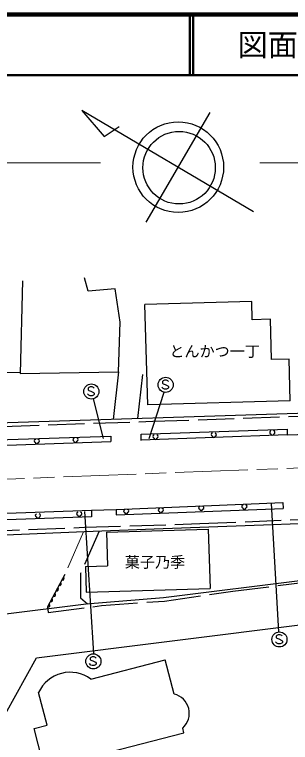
# Model space of a CAD drawing. Units: millimetres, scale not verified. Extents: x 40000 to 680000, y 20000 to 380000.
# Drawn here: x 479692 to 525384, y 259660 to 380000 of the extents above; entities that cross this region are included whole.
import ezdxf
from ezdxf.enums import TextEntityAlignment as Align

# ---------------------------------------------------------------- set-up
doc = ezdxf.new("R2010")
doc.units = ezdxf.units.MM
doc.header["$LTSCALE"] = 1000
doc.linetypes.add('CHAIN', pattern=[18.5, 12, -1.5, 3.5, -1.5])
doc.linetypes.add('DASHED', pattern=[7.5, 6, -1.5])
for name, color, linetype, lineweight in [('M-BGD', 7, 'Continuous', 25), ('M-BGD-EXST', 7, 'Continuous', 25), ('M-BMK', 2, 'CHAIN', 13), ('M-BMK-SRVR', 3, 'Continuous', 25), ('M-STR-HTXT', 7, 'Continuous', 13), ('M-TTL', 2, 'Continuous', 140), ('M-TTL-LINE', 7, 'Continuous', 50)]:
    doc.layers.add(name, color=color, linetype=linetype, lineweight=lineweight)
doc.layers.add('M-TTL-TXT', color=7, linetype='Continuous')
doc.styles.add('ＭＳ ゴシック', font='')
doc.styles.get('ＭＳ ゴシック').set_extended_font_data('MS Gothic')

msp = doc.modelspace()

# ---------------------------------------------------------------- linework, layer by layer
at = {"layer": 'M-BGD'}
for p, q in [((481011, 335993), (480639, 320672)), ((491870, 334282), (491300, 336489)), ((496332, 334629), (491870, 334282)), ((497200, 329150), (496332, 334629)), ((518978, 332553), (501290, 332069)), ((519060, 329555), (518978, 332553)), ((501743, 315502), (501290, 332069)), ((496927, 320920), (497200, 329150)), ((522073, 329637), (519060, 329555)), ((522256, 322952), (522073, 329637)), ((525168, 323032), (522256, 322952)), ((525357, 316148), (525168, 323032)), ((456926, 320473), (480645, 320895)), ((480639, 320672), (496927, 320920)), ((496927, 320920), (496035, 313073)), ((500902, 320468), (500076, 313204)), ((525357, 316148), (501743, 315502)), ((528963, 314140), (452099, 311649)), ((524851, 310490), (500662, 309617)), ((500687, 310628), (524851, 311438)), ((500687, 309599), (500687, 310628)), ((524851, 311438), (524851, 310490)), ((524851, 310490), (529433, 310695)), ((460415, 309136), (495617, 310308)), ((460446, 308207), (495617, 309397)), ((495617, 310308), (495617, 309397)), ((496523, 298169), (524125, 299336)), ((402708, 295047), (492447, 298055)), ((492447, 298055), (496523, 298169)), ((492447, 298055), (492447, 296958)), ((496523, 297280), (524168, 298318)), ((496523, 298169), (496523, 297280)), ((492447, 296958), (400503, 293882)), ((541189, 296272), (522418, 295656)), ((502832, 294907), (491272, 294489)), ((494903, 294446), (511783, 294945)), ((522418, 295656), (502832, 294907)), ((511783, 294945), (512074, 285112)), ((491272, 294489), (469462, 293586)), ((494903, 294446), (495068, 288844)), ((491448, 288737), (495068, 288844)), ((491448, 288737), (491573, 284505)), ((488006, 287423), (485176, 282081)), ((535372, 287423), (504384, 283567)), ((491573, 284505), (512074, 285112)), ((483315, 273644), (561704, 283485)), ((504384, 283567), (491544, 282541)), ((491544, 282541), (477818, 280808)), ((485176, 282081), (485247, 281126)), ((478212, 264403), (483315, 273644)), ((492306, 270135), (504654, 273311)), ((506107, 267658), (504654, 273311)), ((485078, 262506), (483686, 267918)), ((482926, 261952), (485078, 262506)), ((484631, 255323), (482926, 261952)), ((484631, 255323), (507733, 261265)), ((507733, 261265), (507538, 262025))]:
    msp.add_line(p, q, dxfattribs=at)
at = {"layer": 'M-BGD', "linetype": 'DASHED'}
for p, q in [((502583, 312754), (542433, 314146)), ((447802, 310881), (502583, 312754)), ((510362, 295832), (526898, 296515)), ((474527, 294533), (491261, 295237)), ((491261, 295237), (510362, 295832)), ((493691, 294576), (490606, 287599)), ((515863, 284663), (541687, 287847)), ((490606, 287599), (490642, 283567)), ((504526, 283036), (515863, 284663)), ((490642, 283567), (491771, 282559)), ((494091, 282293), (504526, 283036)), ((485247, 281126), (494091, 282293))]:
    msp.add_line(p, q, dxfattribs=at)
at = {"layer": 'M-BGD'}
for centre, radius, start, end in [((487651, 286756), 252, 242.51216, 61.65843), ((487179, 285865), 252, 242.51216, 61.65843), ((486236, 284085), 252, 242.51216, 61.65843), ((486707, 284975), 252, 242.51216, 61.65843), ((485764, 283195), 252, 242.51216, 61.65843), ((485292, 282304), 252, 242.51216, 61.65843), ((488898, 265520), 5737, 53.55331, 155.29274), ((505347, 264467), 3281, 311.89512, 76.59532)]:
    msp.add_arc(centre, radius, start, end, dxfattribs=at)
at = {"layer": 'M-BGD-EXST'}
for p, q in [((504307, 319423), (504186, 319318)), ((504186, 319318), (504186, 319082)), ((504186, 319082), (504296, 318962)), ((504296, 318962), (504621, 318862)), ((504522, 319538), (504307, 319423)), ((504862, 319533), (504522, 319538)), ((505087, 319418), (504862, 319533)), ((505192, 319313), (505087, 319418)), ((492007, 318321), (491887, 318217)), ((491887, 318217), (491887, 317981)), ((491887, 317981), (491997, 317860)), ((491997, 317860), (492321, 317761)), ((492222, 318436), (492007, 318321)), ((492562, 318431), (492222, 318436)), ((492321, 317761), (492787, 317525)), ((492787, 318316), (492562, 318431)), ((492892, 318211), (492787, 318316)), ((504296, 318182), (504076, 318407)), ((504511, 318077), (504296, 318182)), ((504862, 318077), (504511, 318077)), ((504621, 318862), (505087, 318627)), ((505087, 318187), (504862, 318077)), ((505087, 318627), (505197, 318512)), ((505197, 318297), (505087, 318187)), ((505197, 318512), (505197, 318297)), ((491997, 317080), (491777, 317305)), ((492211, 316975), (491997, 317080)), ((492562, 316975), (492211, 316975)), ((492787, 317085), (492562, 316975)), ((492787, 317525), (492897, 317410)), ((492897, 317195), (492787, 317085)), ((492897, 317410), (492897, 317195)), ((501996, 309892), (504470, 317553)), ((492713, 316465), (494344, 309912)), ((522215, 299159), (523408, 277961)), ((524125, 299336), (524168, 298318)), ((491291, 297817), (492785, 274359)), ((523149, 277335), (523028, 277230)), ((523028, 277230), (523028, 276995)), ((523028, 276995), (523138, 276874)), ((523138, 276874), (523463, 276775)), ((523363, 277450), (523149, 277335)), ((523704, 277445), (523363, 277450)), ((523929, 277330), (523704, 277445)), ((524034, 277225), (523929, 277330)), ((523138, 276094), (522918, 276319)), ((523353, 275989), (523138, 276094)), ((523704, 275989), (523353, 275989)), ((523463, 276775), (523929, 276539)), ((523929, 276099), (523704, 275989)), ((523929, 276539), (524039, 276424)), ((524039, 276209), (523929, 276099)), ((524039, 276424), (524039, 276209)), ((492343, 273704), (492223, 273599)), ((492223, 273599), (492223, 273363)), ((492223, 273363), (492332, 273243)), ((492332, 273243), (492657, 273143)), ((492558, 273819), (492343, 273704)), ((492898, 273814), (492558, 273819)), ((493123, 273698), (492898, 273814)), ((493228, 273594), (493123, 273698)), ((492332, 272463), (492113, 272688)), ((492547, 272358), (492332, 272463)), ((492898, 272358), (492547, 272358)), ((492657, 273143), (493123, 272908)), ((493123, 272468), (492898, 272358)), ((493123, 272908), (493233, 272792)), ((493233, 272578), (493123, 272468)), ((493233, 272792), (493233, 272578))]:
    msp.add_line(p, q, dxfattribs=at)
for centre in [(492412, 317678), (504711, 318780), (523553, 276692), (492748, 273061)]:
    msp.add_circle(centre, 1250, dxfattribs=at)
for centre, radius, start, end in [((502871, 310231), 269, 100.75605, 249.2973), ((503204, 310228), 273, 290.56616, 78.96113), ((512512, 310566), 269, 100.75605, 249.2973), ((512846, 310562), 273, 290.56616, 78.96113), ((522210, 310956), 269, 100.75605, 249.2973), ((522378, 310745), 266, 188.73985, 349.61114), ((522543, 310952), 273, 290.56616, 78.96113), ((483225, 309507), 269, 100.75605, 249.2973), ((483558, 309503), 273, 290.56616, 78.96113), ((489634, 309730), 269, 100.75605, 249.2973), ((489802, 309519), 266, 188.73985, 349.61114), ((489967, 309726), 273, 290.56616, 78.96113), ((503038, 310020), 266, 188.73985, 349.61114), ((512680, 310355), 266, 188.73985, 349.61114), ((483393, 309296), 266, 188.73985, 349.61114), ((510450, 298472), 269, 100.75605, 249.2973), ((510784, 298468), 273, 290.56616, 78.96113), ((517584, 298695), 269, 100.75605, 249.2973), ((517752, 298484), 266, 188.73985, 349.61114), ((517917, 298691), 273, 290.56616, 78.96113), ((483392, 297190), 269, 100.75605, 249.2973), ((483725, 297186), 273, 290.56616, 78.96113), ((490247, 297469), 269, 100.75605, 249.2973), ((490581, 297465), 273, 290.56616, 78.96113), ((498022, 297914), 269, 100.75605, 249.2973), ((498190, 297704), 266, 188.73985, 349.61114), ((498355, 297911), 273, 290.56616, 78.96113), ((503762, 298082), 269, 100.75605, 249.2973), ((503930, 297871), 266, 188.73985, 349.61114), ((504096, 298078), 273, 290.56616, 78.96113), ((510618, 298261), 266, 188.73985, 349.61114), ((483560, 296979), 266, 188.73985, 349.61114), ((490415, 297258), 266, 188.73985, 349.61114)]:
    msp.add_arc(centre, radius, start, end, dxfattribs=at)
at = {"layer": 'M-BMK'}
msp.add_line((469334, 302863), (559475, 306278), dxfattribs=at)
at = {"layer": 'M-BMK-SRVR'}
for p, q in [((490809, 364123), (494526, 359844)), ((519286, 347389), (490809, 364123)), ((501465, 345682), (512104, 363788)), ((494526, 359844), (497045, 361474))]:
    msp.add_line(p, q, dxfattribs=at)
for centre, radius in [((506806, 354771), 7500), ((506937, 354684), 6000)]:
    msp.add_circle(centre, radius, dxfattribs=at)
at = {"layer": 'M-STR-HTXT'}
for p, q in [((285930, 355478), (493907, 355478)), ((520305, 355478), (557327, 355478)), ((491128, 294483), (488497, 288532))]:
    msp.add_line(p, q, dxfattribs=at)
at = {"layer": 'M-TTL'}
msp.add_line((680000, 380000), (40000, 380000), dxfattribs=at)
at = {"layer": 'M-TTL-LINE'}
for p, q in [((508747, 380000), (508747, 370000)), ((509247, 380000), (509247, 370000)), ((40000, 370000), (680000, 370000))]:
    msp.add_line(p, q, dxfattribs=at)

# ---------------------------------------------------------------- texts
at = {"layer": 'M-BGD-EXST', "style": 'ＭＳ ゴシック'}
for s, p in [('とんかつ一丁', (505332, 322856)), ('菓子乃季', (497944, 288011))]:
    msp.add_text(s, height=1833, dxfattribs=at).set_placement(p, align=Align.BOTTOM_LEFT)
at = {"layer": 'M-TTL-TXT', "style": 'ＭＳ ゴシック'}
msp.add_text('図面番号', height=3666, dxfattribs=at).set_placement((526622, 375000), align=Align.MIDDLE_CENTER)

doc.saveas('drawing.dxf')
